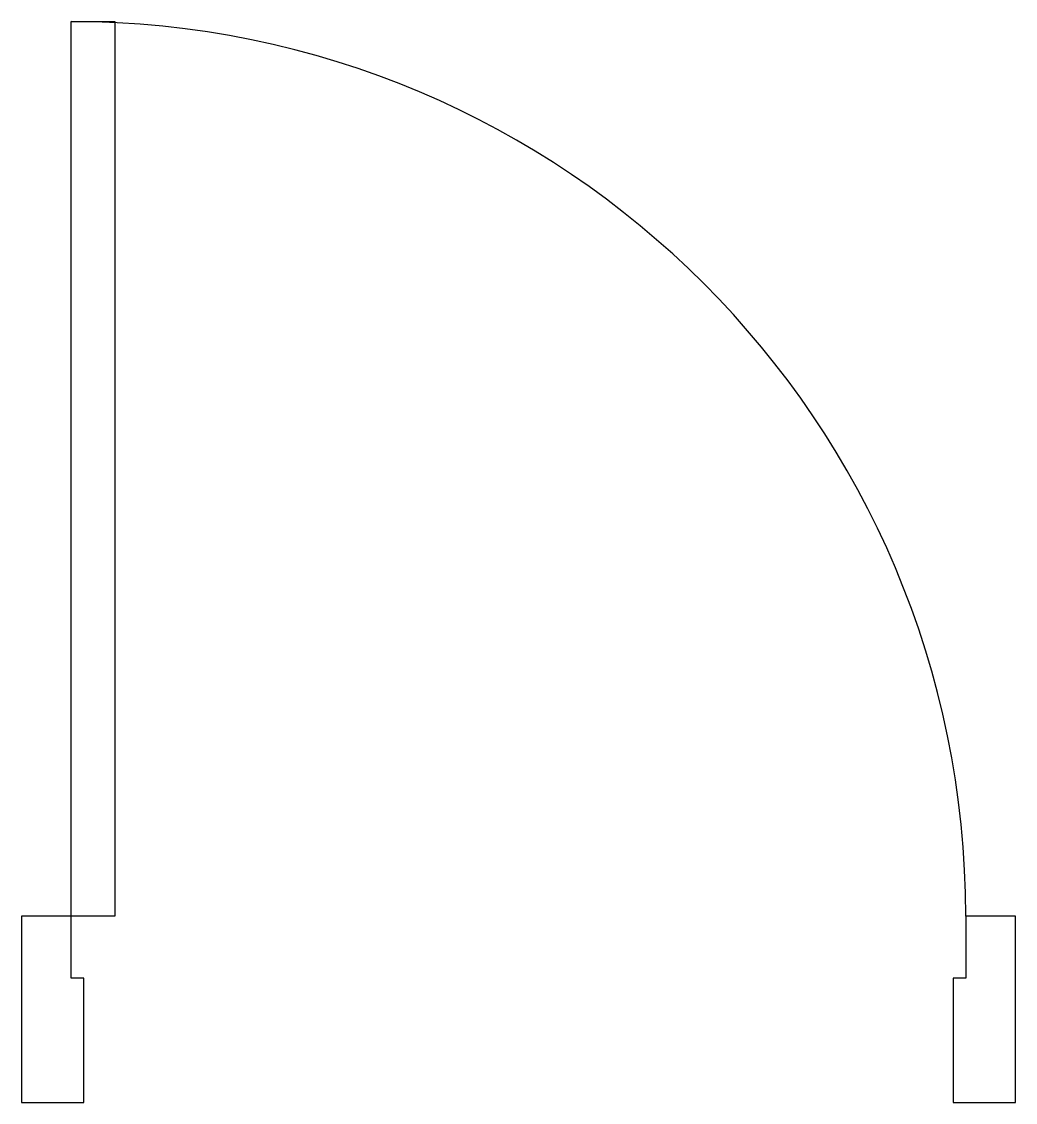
# Model space of a CAD drawing. Extents: x 6.72 to 7.52, y 35.417 to 36.287.
import ezdxf

# ---------------------------------------------------------------- set-up
doc = ezdxf.new("R2010")
doc.units = 0
doc.header["$MEASUREMENT"] = 0
doc.layers.get('0').update_dxf_attribs({"linetype": 'CONTINUOUS'})

msp = doc.modelspace()

# ---------------------------------------------------------------- linework, layer by layer
at = {"color": 2}
for points in [[(6.75975, 36.28684), (6.79475, 36.28684), (6.79475, 35.56684), (6.75975, 35.56684)], [(6.75975, 35.56684), (6.71975, 35.56684), (6.71975, 35.41684), (6.76975, 35.41684), (6.76975, 35.51684), (6.75975, 35.51684)], [(7.47975, 35.56684), (7.47975, 35.51684), (7.46975, 35.51684), (7.46975, 35.41684), (7.51975, 35.41684), (7.51975, 35.56684)]]:
    msp.add_lwpolyline(points, close=True, dxfattribs=at)
at = {"color": 1}
msp.add_arc((6.75975, 35.56684), 0.72, 0, 90, dxfattribs=at)

doc.saveas('drawing.dxf')
